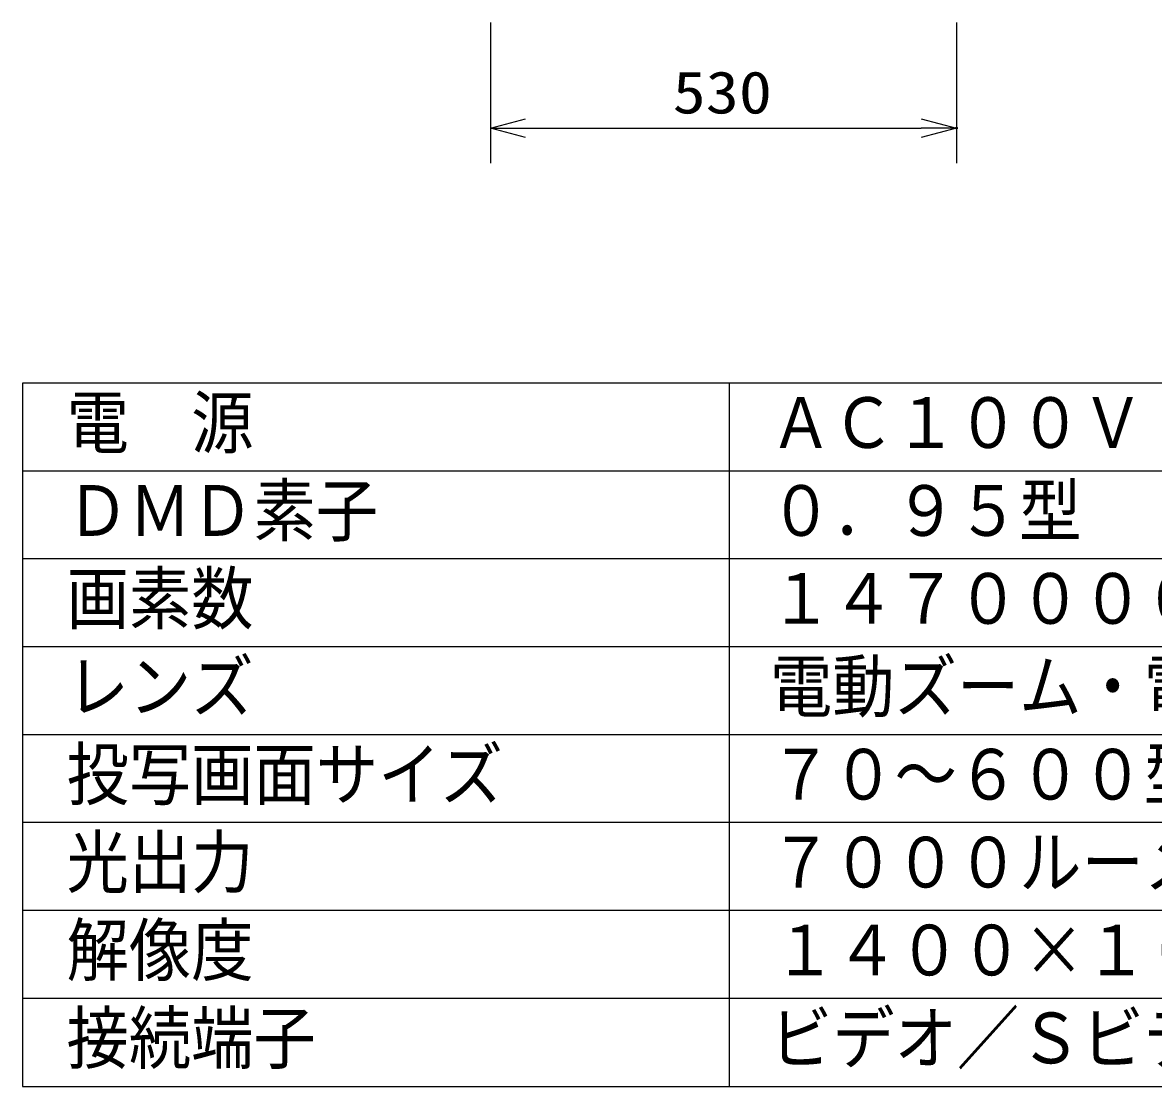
# Model space of a CAD drawing. Units: millimetres, scale not verified. Extents: x -63 to 63, y -57 to 57.
# Drawn here: x -62.5 to 1.8, y -56.5 to 4 of the extents above; entities that cross this region are included whole.
import ezdxf
from ezdxf.enums import TextEntityAlignment as Align

# ---------------------------------------------------------------- set-up
doc = ezdxf.new("R2010")
doc.units = ezdxf.units.MM
doc.header["$LTSCALE"] = 0.190236
doc.header["$PDMODE"] = 32
doc.header["$PDSIZE"] = 0.0951
for name, color, linetype in [('0-1_TOUROKU', 3, 'Continuous'), ('0-2_MOJI1', 2, 'Continuous'), ('0-3_WAKU', 1, 'Continuous')]:
    doc.layers.add(name, color=color, linetype=linetype)
doc.styles.add('ＭＳ ゴシック', font='')
doc.styles.get('ＭＳ ゴシック').set_extended_font_data('MS Gothic')

# ---------------------------------------------------------------- blocks, each defined once
blk = doc.blocks.new('_OPEN30')
at = {"layer": '0-2_MOJI1', "color": 7}
blk.add_line((0, 0), (-1, 0), dxfattribs=at)
blk.add_lwpolyline([(-1, 0.26795), (0, 0), (-1, -0.26795)], dxfattribs=at)

msp = doc.modelspace()

# ---------------------------------------------------------------- linework, layer by layer
at = {"layer": '0-1_TOUROKU'}
for p, q in [((-35.8926, 4.0037), (-35.8926, -3.9963)), ((-9.3926, 4.0037), (-9.3926, -3.9963)), ((-33.8926, -1.9963), (-11.3926, -1.9963))]:
    msp.add_line(p, q, dxfattribs=at)
at = {"layer": '0-2_MOJI1', "color": 7}
msp.add_point((-9.3926, -1.9963), dxfattribs=at)
at = {"layer": '0-3_WAKU', "color": 4}
for p, q in [((-62.5001, -16.5), (-62.5001, -56.5001)), ((62.5001, -16.5), (-62.5001, -16.5)), ((-22.2945, -56.5001), (-22.2945, -16.5)), ((-62.5001, -56.5001), (62.5001, -56.5001))]:
    msp.add_line(p, q, dxfattribs=at)
at = {"layer": '0-3_WAKU'}
for p, q in [((62.5001, -21.5), (-62.5001, -21.5)), ((62.5001, -26.5), (-62.5001, -26.5)), ((62.5001, -31.5001), (-62.5001, -31.5001)), ((62.5001, -36.5001), (-62.5001, -36.5001)), ((62.5001, -41.5001), (-62.5001, -41.5001)), ((62.5001, -46.5001), (-62.5001, -46.5001)), ((62.5001, -51.5001), (-62.5001, -51.5001))]:
    msp.add_line(p, q, dxfattribs=at)

# ---------------------------------------------------------------- block references
at = {"layer": '0-1_TOUROKU', "xscale": 2, "yscale": 2, "rotation": 180}
msp.add_blockref('_OPEN30', (-35.8926, -1.9963), dxfattribs=at)
at = {"layer": '0-1_TOUROKU', "xscale": 2, "yscale": 2}
msp.add_blockref('_OPEN30', (-9.3926, -1.9963), dxfattribs=at)

# ---------------------------------------------------------------- texts
at = {"layer": '0-1_TOUROKU', "style": 'ＭＳ ゴシック', "width": 1.15}
msp.add_text('530', height=2.406, dxfattribs=at).set_placement((-25.5297, -1.8867), align=Align.BOTTOM_LEFT)
at = {"layer": '0-2_MOJI1', "style": 'ＭＳ ゴシック', "width": 0.9}
for s, p in [('電\u3000源', (-60.0001, -21.0552)), ('ＡＣ１００Ｖ\u3000５０／６０Ｈｚ', (-20, -21.0552)), ('ＤＭＤ素子', (-60.0001, -26.0552)), ('０．９５型', (-20, -26.0552)), ('画素数', (-60.0001, -31.0552)), ('１４７００００画素×３枚', (-20, -31.0552)), ('レンズ', (-60.0001, -36.0552)), ('電動ズーム・電動フォーカスレンズ', (-20, -36.0552)), ('投写画面サイズ\u3000\u3000\u3000', (-60.0001, -41.0552)), ('７０～６００型（アスペクト比４：３）', (-20, -41.0552)), ('光出力', (-60.0001, -46.0552)), ('７０００ルーメン（ＡＮＳＩ）', (-20, -46.0552)), ('解像度', (-60.0001, -51.0552)), ('１４００×１０５０ドット（ＲＧＢ信号時）', (-19.7945, -51.0552)), ('接続端子', (-60.0001, -56.0552)), ('ビデオ／Ｓビデオ、ＲＧＢ、ＲＳ－２３２Ｃ', (-20, -56.0552))]:
    msp.add_text(s, height=2.887, dxfattribs=at).set_placement(p, align=Align.BOTTOM_LEFT)

doc.saveas('drawing.dxf')
